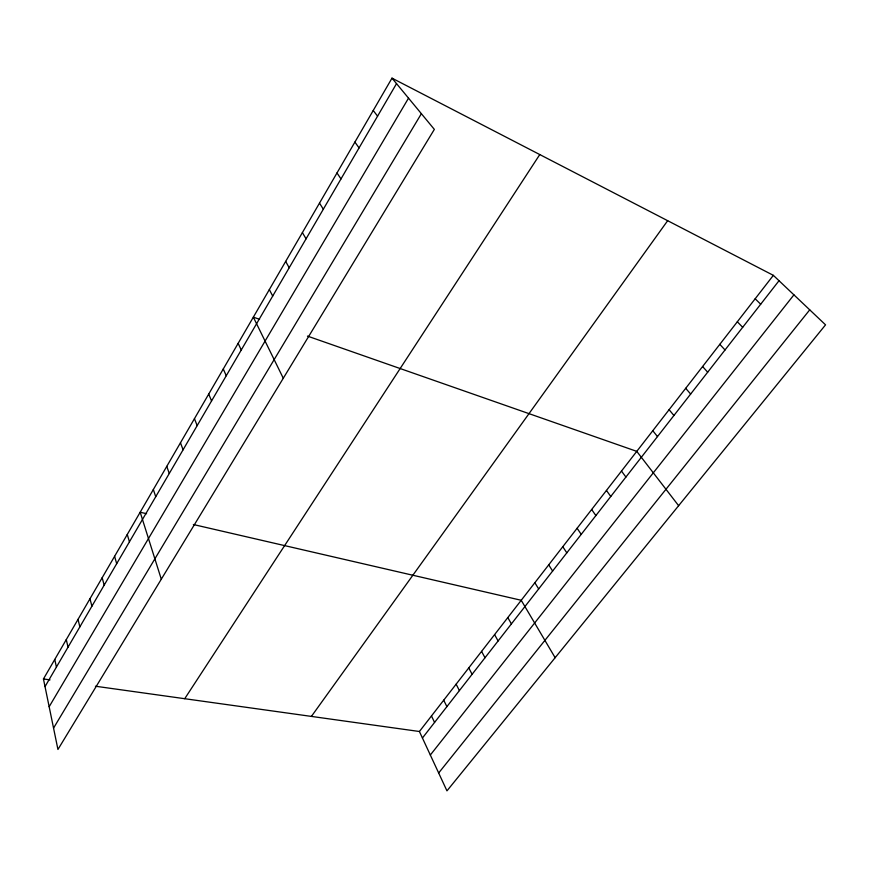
<?xml version="1.0" encoding="UTF-8"?>
<svg xmlns="http://www.w3.org/2000/svg" width="869" height="869" viewBox="0 0 869 869"><rect width="100%" height="100%" fill="white"/><g stroke="black" fill="none" stroke-linecap="round" stroke-linejoin="round"><path stroke-width="1.3" d="M391.995 78.145L434.348 129.383L57.941 749.469L43.45 678.961L391.995 78.145L773.345 275.343L825.55 324.843L446.959 790.855L419.412 731.502L95.427 686.228M45.025 686.619L396.536 83.63M49.164 706.736L408.528 98.143M53.552 728.092L421.378 113.687M184.717 698.709L539.779 154.563M311.406 716.404L667.664 220.693M419.412 731.502L773.345 275.343M422.432 737.998L779.015 280.72M430.329 755.02L793.918 294.852M438.66 772.986L809.734 309.842M43.45 678.961L50.022 679.884M146.589 513.709L140.181 512.232L161.297 579.21M193.352 524.518L521.226 600.283L555.139 657.692M259.581 319.336L253.346 317.152L283.283 378.243M307.474 336.097L636.771 451.369L678.624 505.693M755.172 298.773L760.69 304.226M737.325 321.769L742.691 327.309M719.804 344.352L725.028 349.957M702.597 366.522L707.681 372.204M685.706 388.302L690.649 394.048M669.108 409.701L673.92 415.501M652.793 430.72L657.475 436.575M373.225 110.493L377.581 116.153M621.487 471.074L625.919 477.048M606.443 490.453L610.777 496.471M354.9 142.092L359.06 147.904M591.659 509.506L595.873 515.578M577.114 528.254L581.22 534.37M336.987 172.964L340.985 178.916M562.797 546.699L566.805 552.858M548.719 564.85L552.619 571.042M319.499 203.118L323.322 209.212M534.859 582.708L538.661 588.943M302.39 232.588L306.062 238.823M507.8 617.587L511.406 623.899M494.58 634.62L498.1 640.964M285.684 261.406L289.192 267.761M481.578 651.392L485 657.757M468.76 667.903L472.106 674.301M269.336 289.583L272.703 296.057M456.138 684.164L459.397 690.594M443.711 700.186L446.894 706.627M431.48 715.958L434.565 722.432M238.16 343.331L241.245 350.011M223.29 368.967L226.244 375.745M208.723 394.07L211.558 400.935M194.45 418.662L197.176 425.614M180.47 442.766L183.077 449.794M166.772 466.381L169.27 473.486M153.346 489.529L155.725 496.71M127.265 534.489L129.448 541.8M114.599 556.312L116.685 563.688M102.173 577.733L104.171 585.152M89.985 598.741L91.897 606.214M78.025 619.358L79.85 626.886M66.294 639.595L68.021 647.166M54.769 659.462L56.42 667.077"/></g></svg>
